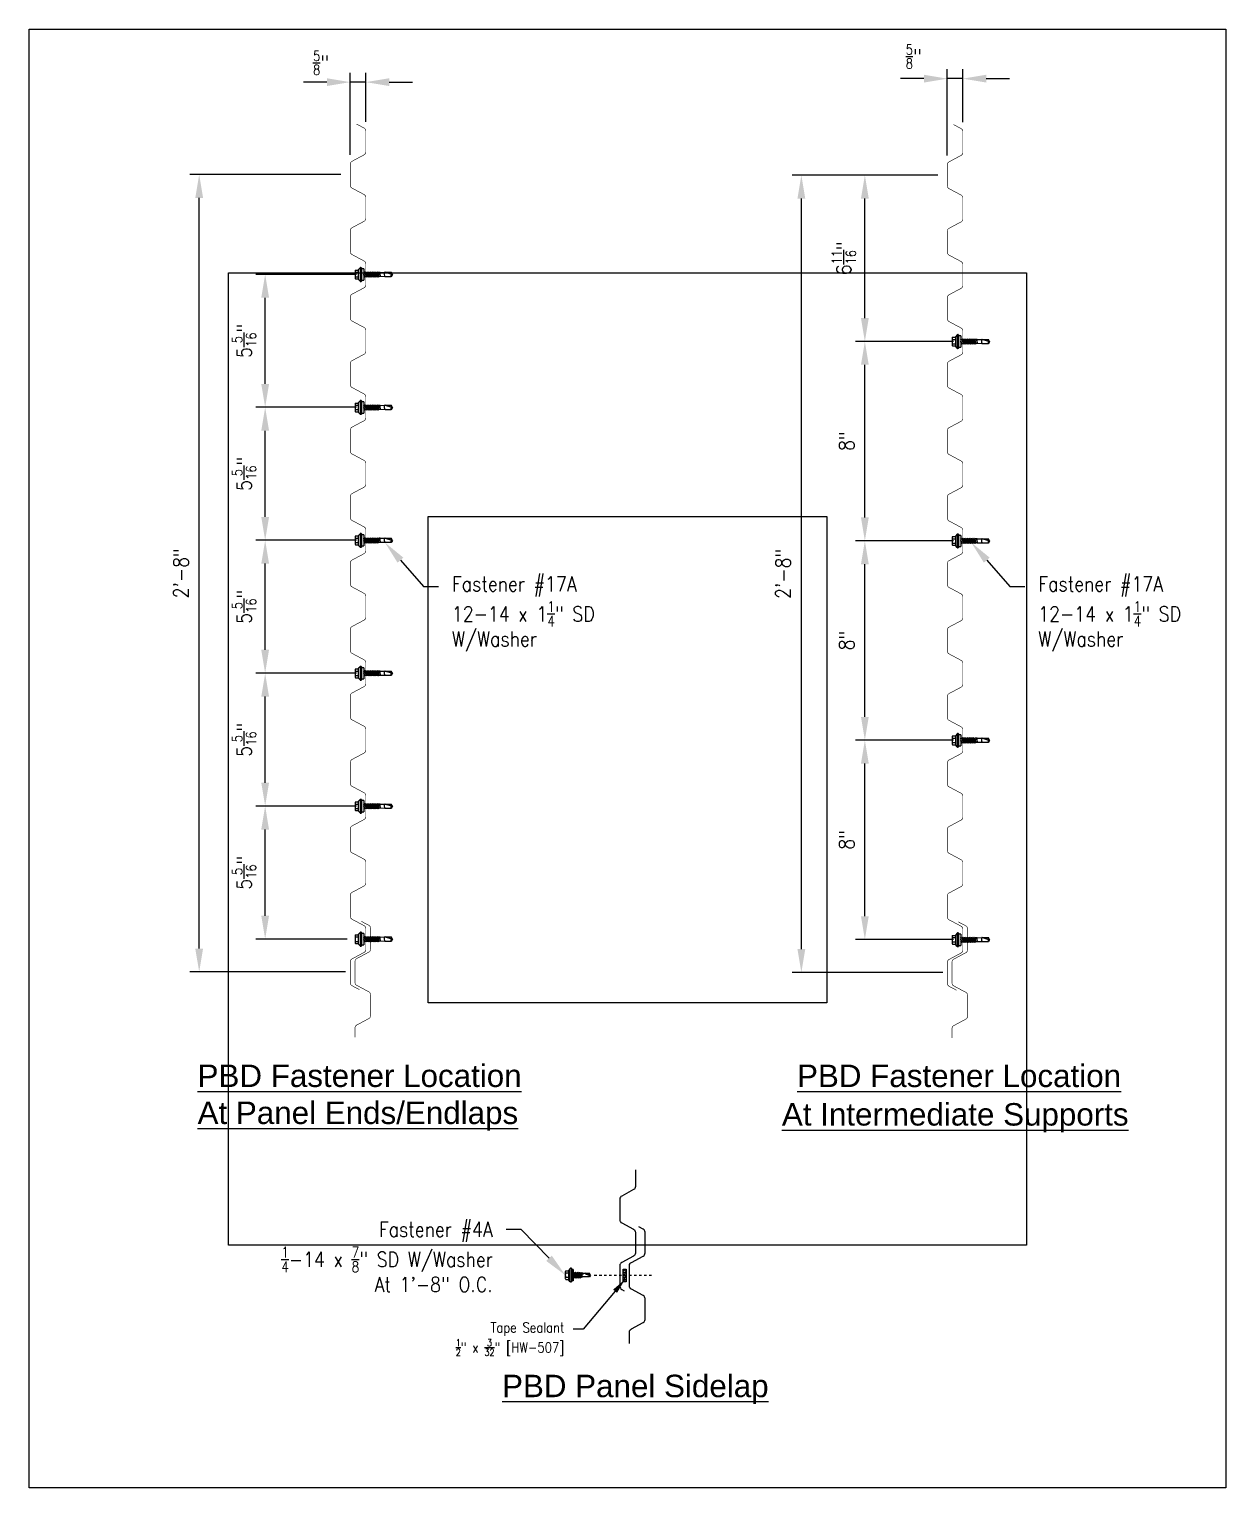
# Model space of a CAD drawing. Header units: inches. Extents: x -24 to 24, y -29.2 to 29.3.
import ezdxf
from ezdxf import colors
from ezdxf.entities.mleader import LeaderData, LeaderLine
from ezdxf.math import Vec2, Vec3

# ---------------------------------------------------------------- set-up
doc = ezdxf.new("R2010")
doc.units = ezdxf.units.IN
doc.header["$MEASUREMENT"] = 0
doc.linetypes.add('NCI_Dot', pattern=[0.25, 0, -0.25])
doc.layers.get('DEFPOINTS').update_dxf_attribs({"linetype": 'CONTINUOUS'})
for name, color, linetype in [('NCI_Dimensions', 3, 'CONTINUOUS'), ('NCI_Fasteners', 40, 'CONTINUOUS'), ('NCI_Hardware', 11, 'CONTINUOUS'), ('NCI_Panels', 152, 'CONTINUOUS'), ('NCI_Text', 3, 'CONTINUOUS')]:
    doc.layers.add(name, color=color, linetype=linetype)
for name, color, linetype, plot in [('NCI_Internal_Info', 7, 'CONTINUOUS', False), ('NCI_Internal_Info @ 2', 7, 'CONTINUOUS', False), ('NCI_Internal_Info @ 4', 7, 'CONTINUOUS', False), ('NCI_Internal_Info @ 6', 7, 'CONTINUOUS', False)]:
    doc.layers.add(name, color=color, linetype=linetype, plot=plot)
doc.styles.add('NCI_Bold', font='arial.ttf')
doc.styles.add('NCI_Detail', font='simplex.shx', dxfattribs={"width": 0.85, "height": 0.1})
doc.styles.add('NCI_DetailNA', font='simplex.shx', dxfattribs={"width": 0.85})
doc.dimstyles.new('NCI_Detail', dxfattribs={"dimtxt": 0.1, "dimasz": 0.15625, "dimexe": 0.0625, "dimexo": 0.0625, "dimgap": 0.0625, "dimtad": 1, "dimdec": 4, "dimzin": 3, "dimdsep": 46, "dimlunit": 4, "dimtxsty": 'NCI_DetailNA', "dimcen": 0.125, "dimclrd": 9, "dimclre": 9, "dimadec": 3, "dimazin": 2, "dimtfac": 0.66667, "dimtdec": 4, "dimtix": 1, "dimtmove": 1, "dimatfit": 3, "dimfxl": 0.18, "dimtolj": 1, "dimtzin": 0, "dimlwd": 25, "dimlwe": 25, "dimarcsym": 0})

# ---------------------------------------------------------------- blocks, each defined once
blk = doc.blocks.new('DetailOutline8511-2')
at = {"layer": 'NCI_Internal_Info'}
blk.add_lwpolyline([(-4, 4.8866), (4, 4.8866), (4, -4.8646), (-4, -4.8646)], close=True, dxfattribs=at)
blk = doc.blocks.new('*U59')
at = {"layer": 'NCI_Internal_Info @ 2', "xscale": 2, "yscale": 2, "zscale": 2}
blk.add_blockref('DetailOutline8511-2', (0, 0), dxfattribs=at)
at = {"layer": 'NCI_Internal_Info @ 4', "xscale": 4, "yscale": 4, "zscale": 4}
blk.add_blockref('DetailOutline8511-2', (0, 0), dxfattribs=at)
at = {"layer": 'NCI_Internal_Info @ 6', "xscale": 6, "yscale": 6, "zscale": 6}
blk.add_blockref('DetailOutline8511-2', (0, 0), dxfattribs=at)
blk = doc.blocks.new('HW507')
at = {"layer": 'NCI_Hardware'}
h = blk.add_hatch(dxfattribs=at)
h.set_pattern_fill('HEX', color=6, scale=0.01, style=0)
h.set_pattern_definition([(0, (-4.94835, -5.44326), (0, 0.0549926), [0.03175, -0.0635]), (120, (-4.94835, -5.44326), (-0.047625, -0.0274963), [0.03175, -0.0635]), (60, (-4.9166, -5.44326), (-0.047625, 0.0274963), [0.03175, -0.0635])])
h.paths.add_polyline_path([(0.256, 0), (-0.256, 0), (-0.256, -0.125), (0.256, -0.125)])
blk.add_lwpolyline([(0.256, -0.125), (-0.256, -0.125), (-0.256, 0), (0.256, 0)], close=True, dxfattribs=at)
at = {"layer": 'DEFPOINTS', "style": 'NCI_Detail', "width": 0.85, "flags": 1}
for tag, p in [('SPACING', (0.416, 0.034)), ('BDESC', (0.416, 0.291)), ('PARTID', (0.416, 0.205)), ('PARTNO', (0.416, 0.119)), ('GAGE', (0.416, -0.223)), ('LINFT', (0.416, -0.052)), ('FINISH', (0.416, -0.138))]:
    blk.add_attdef(tag, p, '', height=0.05, dxfattribs=at)
blk = doc.blocks.new('*D43')
at = {"layer": 'DEFPOINTS', "color": 0, "transparency": 16777216}
for p in [(-17.18, 23.486), (-11.121, 23.486), (-10.931, -8.496)]:
    blk.add_point(p, dxfattribs=at)
at = {"layer": 'NCI_Dimensions', "color": 9, "lineweight": 25, "transparency": 16777216}
for p, q in [((-11.496, 23.486), (-17.555, 23.486)), ((-17.18, -7.558), (-17.18, 22.549)), ((-11.306, -8.496), (-17.555, -8.496))]:
    blk.add_line(p, q, dxfattribs=at)
at = {"layer": 'NCI_Dimensions', "color": 9, "transparency": 16777216}
for points in [[(-17.337, 22.549), (-17.024, 22.549), (-17.18, 23.486)], [(-17.337, -7.558), (-17.024, -7.558), (-17.18, -8.496)]]:
    blk.add_solid(points, dxfattribs=at)
at = {"layer": 'NCI_Dimensions', "color": 0, "transparency": 16777216, "insert": (-17.913, 7.495), "char_height": 0.6, "attachment_point": 5, "rotation": 90, "style": 'NCI_DetailNA'}
blk.add_mtext('\\A1;2\'-8"', dxfattribs=at)
blk = doc.blocks.new('*D44')
at = {"layer": 'DEFPOINTS', "color": 0, "transparency": 16777216}
for p in [(-14.534, -1.844), (-10.496, -1.844), (-10.871, -7.176)]:
    blk.add_point(p, dxfattribs=at)
at = {"layer": 'NCI_Dimensions', "color": 9, "lineweight": 25, "transparency": 16777216}
for p, q in [((-10.871, -1.844), (-14.909, -1.844)), ((-14.534, -6.239), (-14.534, -2.782)), ((-11.246, -7.176), (-14.909, -7.176))]:
    blk.add_line(p, q, dxfattribs=at)
at = {"layer": 'NCI_Dimensions', "color": 9, "transparency": 16777216}
for points in [[(-14.69, -2.782), (-14.378, -2.782), (-14.534, -1.844)], [(-14.69, -6.239), (-14.378, -6.239), (-14.534, -7.176)]]:
    blk.add_solid(points, dxfattribs=at)
at = {"layer": 'NCI_Dimensions', "color": 0, "transparency": 16777216, "insert": (-15.376, -4.51), "char_height": 0.6, "attachment_point": 5, "rotation": 90, "style": 'NCI_DetailNA'}
blk.add_mtext('\\A1;5{\\H0.666670x;\\S5/16;}"', dxfattribs=at)
blk = doc.blocks.new('*D45')
at = {"layer": 'DEFPOINTS', "color": 0, "transparency": 16777216}
for p in [(-14.534, 3.488), (-10.496, 3.488), (-10.871, -1.844)]:
    blk.add_point(p, dxfattribs=at)
at = {"layer": 'NCI_Dimensions', "color": 9, "lineweight": 25, "transparency": 16777216}
for p, q in [((-10.871, 3.488), (-14.909, 3.488)), ((-14.534, -0.907), (-14.534, 2.55)), ((-11.246, -1.844), (-14.909, -1.844))]:
    blk.add_line(p, q, dxfattribs=at)
at = {"layer": 'NCI_Dimensions', "color": 9, "transparency": 16777216}
for points in [[(-14.69, 2.55), (-14.378, 2.55), (-14.534, 3.488)], [(-14.69, -0.907), (-14.378, -0.907), (-14.534, -1.844)]]:
    blk.add_solid(points, dxfattribs=at)
at = {"layer": 'NCI_Dimensions', "color": 0, "transparency": 16777216, "insert": (-15.376, 0.822), "char_height": 0.6, "attachment_point": 5, "rotation": 90, "style": 'NCI_DetailNA'}
blk.add_mtext('\\A1;5{\\H0.666670x;\\S5/16;}"', dxfattribs=at)
blk = doc.blocks.new('*D46')
at = {"layer": 'DEFPOINTS', "color": 0, "transparency": 16777216}
for p in [(-14.534, 8.82), (-10.496, 8.82), (-10.871, 3.488)]:
    blk.add_point(p, dxfattribs=at)
at = {"layer": 'NCI_Dimensions', "color": 9, "lineweight": 25, "transparency": 16777216}
for p, q in [((-10.871, 8.82), (-14.909, 8.82)), ((-14.534, 4.425), (-14.534, 7.882)), ((-11.246, 3.488), (-14.909, 3.488))]:
    blk.add_line(p, q, dxfattribs=at)
at = {"layer": 'NCI_Dimensions', "color": 9, "transparency": 16777216}
for points in [[(-14.69, 7.882), (-14.378, 7.882), (-14.534, 8.82)], [(-14.69, 4.425), (-14.378, 4.425), (-14.534, 3.488)]]:
    blk.add_solid(points, dxfattribs=at)
at = {"layer": 'NCI_Dimensions', "color": 0, "transparency": 16777216, "insert": (-15.376, 6.154), "char_height": 0.6, "attachment_point": 5, "rotation": 90, "style": 'NCI_DetailNA'}
blk.add_mtext('\\A1;5{\\H0.666670x;\\S5/16;}"', dxfattribs=at)
blk = doc.blocks.new('*D47')
at = {"layer": 'DEFPOINTS', "color": 0, "transparency": 16777216}
for p in [(-14.534, 14.152), (-10.496, 14.152), (-10.871, 8.82)]:
    blk.add_point(p, dxfattribs=at)
at = {"layer": 'NCI_Dimensions', "color": 9, "lineweight": 25, "transparency": 16777216}
for p, q in [((-10.871, 14.152), (-14.909, 14.152)), ((-14.534, 9.757), (-14.534, 13.214)), ((-11.246, 8.82), (-14.909, 8.82))]:
    blk.add_line(p, q, dxfattribs=at)
at = {"layer": 'NCI_Dimensions', "color": 9, "transparency": 16777216}
for points in [[(-14.69, 13.214), (-14.378, 13.214), (-14.534, 14.152)], [(-14.69, 9.757), (-14.378, 9.757), (-14.534, 8.82)]]:
    blk.add_solid(points, dxfattribs=at)
at = {"layer": 'NCI_Dimensions', "color": 0, "transparency": 16777216, "insert": (-15.376, 11.486), "char_height": 0.6, "attachment_point": 5, "rotation": 90, "style": 'NCI_DetailNA'}
blk.add_mtext('\\A1;5{\\H0.666670x;\\S5/16;}"', dxfattribs=at)
blk = doc.blocks.new('*D48')
at = {"layer": 'DEFPOINTS', "color": 0, "transparency": 16777216}
for p in [(-14.534, 19.484), (-10.496, 19.484), (-10.871, 14.152)]:
    blk.add_point(p, dxfattribs=at)
at = {"layer": 'NCI_Dimensions', "color": 9, "lineweight": 25, "transparency": 16777216}
for p, q in [((-10.871, 19.484), (-14.909, 19.484)), ((-14.534, 15.089), (-14.534, 18.546)), ((-11.246, 14.152), (-14.909, 14.152))]:
    blk.add_line(p, q, dxfattribs=at)
at = {"layer": 'NCI_Dimensions', "color": 9, "transparency": 16777216}
for points in [[(-14.69, 18.546), (-14.378, 18.546), (-14.534, 19.484)], [(-14.69, 15.089), (-14.378, 15.089), (-14.534, 14.152)]]:
    blk.add_solid(points, dxfattribs=at)
at = {"layer": 'NCI_Dimensions', "color": 0, "transparency": 16777216, "insert": (-15.376, 16.818), "char_height": 0.6, "attachment_point": 5, "rotation": 90, "style": 'NCI_DetailNA'}
blk.add_mtext('\\A1;5{\\H0.666670x;\\S5/16;}"', dxfattribs=at)
blk = doc.blocks.new('*D49')
at = {"layer": 'DEFPOINTS', "color": 0, "transparency": 16777216}
for p in [(6.974, 23.464), (12.827, 23.464), (13.017, -8.518)]:
    blk.add_point(p, dxfattribs=at)
at = {"layer": 'NCI_Dimensions', "color": 9, "lineweight": 25, "transparency": 16777216}
for p, q in [((12.452, 23.464), (6.599, 23.464)), ((6.974, -7.581), (6.974, 22.527)), ((12.642, -8.518), (6.599, -8.518))]:
    blk.add_line(p, q, dxfattribs=at)
at = {"layer": 'NCI_Dimensions', "color": 9, "transparency": 16777216}
for points in [[(6.817, 22.527), (7.13, 22.527), (6.974, 23.464)], [(6.817, -7.581), (7.13, -7.581), (6.974, -8.518)]]:
    blk.add_solid(points, dxfattribs=at)
at = {"layer": 'NCI_Dimensions', "color": 0, "transparency": 16777216, "insert": (6.242, 7.473), "char_height": 0.6, "attachment_point": 5, "rotation": 90, "style": 'NCI_DetailNA'}
blk.add_mtext('\\A1;2\'-8"', dxfattribs=at)
blk = doc.blocks.new('*D50')
at = {"layer": 'DEFPOINTS', "color": 0, "transparency": 16777216}
for p in [(9.521, 0.8), (13.452, 0.8), (13.452, -7.198)]:
    blk.add_point(p, dxfattribs=at)
at = {"layer": 'NCI_Dimensions', "color": 9, "lineweight": 25, "transparency": 16777216}
for p, q in [((13.077, 0.8), (9.146, 0.8)), ((9.521, -6.261), (9.521, -0.138)), ((13.077, -7.198), (9.146, -7.198))]:
    blk.add_line(p, q, dxfattribs=at)
at = {"layer": 'NCI_Dimensions', "color": 9, "transparency": 16777216}
for points in [[(9.365, -0.138), (9.677, -0.138), (9.521, 0.8)], [(9.365, -6.261), (9.677, -6.261), (9.521, -7.198)]]:
    blk.add_solid(points, dxfattribs=at)
at = {"layer": 'NCI_Dimensions', "color": 0, "transparency": 16777216, "insert": (8.789, -3.199), "char_height": 0.6, "attachment_point": 5, "rotation": 90, "style": 'NCI_DetailNA'}
blk.add_mtext('\\A1;8"', dxfattribs=at)
blk = doc.blocks.new('*D51')
at = {"layer": 'DEFPOINTS', "color": 0, "transparency": 16777216}
for p in [(9.521, 8.798), (13.452, 8.798), (13.452, 0.8)]:
    blk.add_point(p, dxfattribs=at)
at = {"layer": 'NCI_Dimensions', "color": 9, "lineweight": 25, "transparency": 16777216}
for p, q in [((13.077, 8.798), (9.146, 8.798)), ((9.521, 1.737), (9.521, 7.86)), ((13.077, 0.8), (9.146, 0.8))]:
    blk.add_line(p, q, dxfattribs=at)
at = {"layer": 'NCI_Dimensions', "color": 9, "transparency": 16777216}
for points in [[(9.365, 7.86), (9.677, 7.86), (9.521, 8.798)], [(9.365, 1.737), (9.677, 1.737), (9.521, 0.8)]]:
    blk.add_solid(points, dxfattribs=at)
at = {"layer": 'NCI_Dimensions', "color": 0, "transparency": 16777216, "insert": (8.789, 4.799), "char_height": 0.6, "attachment_point": 5, "rotation": 90, "style": 'NCI_DetailNA'}
blk.add_mtext('\\A1;8"', dxfattribs=at)
blk = doc.blocks.new('*D52')
at = {"layer": 'DEFPOINTS', "color": 0, "transparency": 16777216}
for p in [(9.521, 16.796), (13.452, 16.796), (13.452, 8.798)]:
    blk.add_point(p, dxfattribs=at)
at = {"layer": 'NCI_Dimensions', "color": 9, "lineweight": 25, "transparency": 16777216}
for p, q in [((13.077, 16.796), (9.146, 16.796)), ((9.521, 9.735), (9.521, 15.858)), ((13.077, 8.798), (9.146, 8.798))]:
    blk.add_line(p, q, dxfattribs=at)
at = {"layer": 'NCI_Dimensions', "color": 9, "transparency": 16777216}
for points in [[(9.365, 15.858), (9.677, 15.858), (9.521, 16.796)], [(9.365, 9.735), (9.677, 9.735), (9.521, 8.798)]]:
    blk.add_solid(points, dxfattribs=at)
at = {"layer": 'NCI_Dimensions', "color": 0, "transparency": 16777216, "insert": (8.789, 12.797), "char_height": 0.6, "attachment_point": 5, "rotation": 90, "style": 'NCI_DetailNA'}
blk.add_mtext('\\A1;8"', dxfattribs=at)
blk = doc.blocks.new('*D53')
at = {"layer": 'DEFPOINTS', "color": 0, "transparency": 16777216}
for p in [(9.521, 23.464), (12.452, 23.464), (13.077, 16.796)]:
    blk.add_point(p, dxfattribs=at)
at = {"layer": 'NCI_Dimensions', "color": 9, "lineweight": 25, "transparency": 16777216}
for p, q in [((12.077, 23.464), (9.146, 23.464)), ((9.521, 17.733), (9.521, 22.527)), ((12.702, 16.796), (9.146, 16.796))]:
    blk.add_line(p, q, dxfattribs=at)
at = {"layer": 'NCI_Dimensions', "color": 9, "transparency": 16777216}
for points in [[(9.365, 22.527), (9.677, 22.527), (9.521, 23.464)], [(9.365, 17.733), (9.677, 17.733), (9.521, 16.796)]]:
    blk.add_solid(points, dxfattribs=at)
at = {"layer": 'NCI_Dimensions', "color": 0, "transparency": 16777216, "insert": (8.679, 20.13), "char_height": 0.6, "attachment_point": 5, "rotation": 90, "style": 'NCI_DetailNA'}
blk.add_mtext('\\A1;6{\\H0.666670x;\\S11/16;}"', dxfattribs=at)
blk = doc.blocks.new('#17A')
at = {"layer": 'NCI_Fasteners', "linetype": 'Continuous', "ltscale": 2}
for p, q in [((-0.277, 0.116), (-0.277, 0.131)), ((-0.266, 0.154), (-0.2, 0.21)), ((0.266, 0.154), (-0.266, 0.154)), ((0.266, 0.1), (-0.266, 0.1)), ((-0.225, 0.1), (-0.225, 0)), ((0.225, 0), (-0.225, 0)), ((-0.2, 0.21), (0.2, 0.21)), ((-0.176, 0.336), (-0.176, 0.21)), ((0.132, 0.355), (-0.132, 0.355)), ((-0.107, -0.021), (0.019, 0)), ((-0.088, 0.336), (-0.088, 0.21)), ((-0.08, -0.005), (-0.08, 0)), ((-0.08, -0.005), (-0.057, 0)), ((-0.08, -0.037), (0.085, 0)), ((0.088, 0.336), (0.088, 0.21)), ((0.176, 0.336), (0.176, 0.21)), ((0.266, 0.154), (0.2, 0.21)), ((0.225, 0), (0.225, 0.1)), ((0.277, 0.116), (0.277, 0.131)), ((-0.107, -0.021), (-0.08, -0.005)), ((-0.107, -0.021), (-0.08, -0.037)), ((0.108, -0.056), (-0.107, -0.092)), ((-0.107, -0.092), (-0.08, -0.076)), ((-0.107, -0.092), (-0.08, -0.108)), ((0.108, -0.127), (-0.107, -0.163)), ((-0.107, -0.163), (-0.08, -0.147)), ((-0.107, -0.163), (-0.08, -0.179)), ((0.108, -0.198), (-0.107, -0.234)), ((-0.107, -0.234), (-0.08, -0.218)), ((-0.107, -0.234), (-0.08, -0.25)), ((0.108, -0.269), (-0.107, -0.305)), ((-0.107, -0.305), (-0.08, -0.289)), ((-0.107, -0.305), (-0.08, -0.321)), ((0.108, -0.34), (-0.107, -0.376)), ((-0.107, -0.376), (-0.08, -0.36)), ((-0.107, -0.376), (-0.08, -0.392)), ((0.108, -0.411), (-0.107, -0.447)), ((-0.107, -0.447), (-0.08, -0.431)), ((-0.107, -0.447), (-0.08, -0.463)), ((0.108, -0.482), (-0.107, -0.518)), ((-0.107, -0.518), (-0.08, -0.502)), ((-0.107, -0.518), (-0.08, -0.534)), ((-0.103, -0.588), (-0.081, -0.576)), ((0.107, -0.553), (-0.101, -0.588)), ((-0.082, -0.601), (0.081, -0.568)), ((-0.08, -0.534), (-0.081, -0.576)), ((0.08, -0.538), (-0.081, -0.576)), ((-0.08, -0.037), (-0.08, -0.076)), ((0.08, -0.041), (-0.08, -0.076)), ((0.08, -0.072), (-0.08, -0.108)), ((-0.08, -0.108), (-0.08, -0.147)), ((0.08, -0.112), (-0.08, -0.147)), ((0.08, -0.143), (-0.08, -0.179)), ((-0.08, -0.179), (-0.08, -0.218)), ((0.08, -0.183), (-0.08, -0.218)), ((0.08, -0.214), (-0.08, -0.25)), ((-0.08, -0.25), (-0.08, -0.289)), ((0.08, -0.254), (-0.08, -0.289)), ((0.08, -0.285), (-0.08, -0.321)), ((-0.08, -0.321), (-0.08, -0.36)), ((0.08, -0.325), (-0.08, -0.36)), ((0.08, -0.356), (-0.08, -0.392)), ((-0.08, -0.392), (-0.08, -0.431)), ((0.08, -0.396), (-0.08, -0.431)), ((0.08, -0.427), (-0.08, -0.463)), ((-0.08, -0.463), (-0.08, -0.502)), ((0.08, -0.467), (-0.08, -0.502)), ((0.08, -0.498), (-0.08, -0.534)), ((0.08, -0.001), (0.08, -0.041)), ((0.108, -0.056), (0.08, -0.041)), ((0.108, -0.056), (0.08, -0.072)), ((0.08, -0.072), (0.08, -0.112)), ((0.108, -0.127), (0.08, -0.112)), ((0.108, -0.127), (0.08, -0.143)), ((0.08, -0.143), (0.08, -0.183)), ((0.108, -0.198), (0.08, -0.183)), ((0.108, -0.198), (0.08, -0.214)), ((0.08, -0.214), (0.08, -0.254)), ((0.108, -0.269), (0.08, -0.254)), ((0.108, -0.269), (0.08, -0.285)), ((0.08, -0.285), (0.08, -0.325)), ((0.108, -0.34), (0.08, -0.325)), ((0.108, -0.34), (0.08, -0.356)), ((0.08, -0.356), (0.08, -0.396)), ((0.108, -0.411), (0.08, -0.396)), ((0.108, -0.411), (0.08, -0.427)), ((0.08, -0.427), (0.08, -0.467)), ((0.108, -0.482), (0.08, -0.467)), ((0.108, -0.482), (0.08, -0.498)), ((0.08, -0.498), (0.08, -0.538)), ((0.107, -0.553), (0.08, -0.538)), ((0.107, -0.553), (0.081, -0.568)), ((0.082, -0.617), (0.081, -0.568)), ((-0.103, -0.588), (-0.082, -0.601)), ((-0.089, -0.847), (-0.083, -0.65)), ((-0.089, -1.099), (-0.089, -0.847)), ((0, -1.15), (-0.089, -1.099)), ((-0.083, -0.65), (-0.082, -0.601)), ((0.082, -0.617), (-0.054, -0.65)), ((0.096, -0.624), (-0.054, -0.65)), ((-0.054, -0.65), (0.083, -0.632)), ((0, -1.12), (0.088, -0.831)), ((0, -1.15), (0.088, -0.859)), ((0, -1.15), (0.088, -1.099)), ((0, -1.15), (0, -1.12)), ((0.096, -0.624), (0.082, -0.617)), ((0.096, -0.624), (0.083, -0.632)), ((0.083, -0.65), (0.083, -0.632)), ((0.083, -0.65), (0.088, -0.859)), ((0.088, -0.859), (0.088, -1.099))]:
    blk.add_line(p, q, dxfattribs=at)
for centre, radius, start, end in [((-0.251, 0.132), 0.0263, 123.12507, 181.7405), ((-0.262, 0.116), 0.016, 178.35635, 255.19977), ((-0.132, 0.296), 0.0592, 41.97532, 138.02468), ((0, 0.148), 0.207, 64.88548, 115.11452), ((0.132, 0.296), 0.0592, 41.97532, 138.02468), ((0.251, 0.132), 0.0263, 358.2595, 56.87493), ((0.262, 0.116), 0.016, 284.80023, 1.64365), ((0.016, -1.019), 0.202, 69.20103, 121.24174), ((-0.051, -1.136), 0.0532, 18.1645, 135.40569)]:
    blk.add_arc(centre, radius, start, end, dxfattribs=at)
at = {"layer": 'DEFPOINTS', "style": 'NCI_Detail', "width": 0.85, "flags": 1}
for tag, p in [('SPACING', (0.411, 0.052)), ('BDESC', (0.411, 0.155)), ('PARTID', (0.411, 0.121)), ('PARTNO', (0.411, 0.087)), ('LINFT', (0.411, 0.018)), ('FINISH', (0.411, -0.016)), ('GAGE', (0.411, -0.05))]:
    blk.add_attdef(tag, p, '', height=0.02, dxfattribs=at)
blk = doc.blocks.new('#4A')
at = {"layer": 'NCI_Fasteners'}
h = blk.add_hatch(color=256, dxfattribs=at)
h.dxf.hatch_style = 1
h.paths.add_polyline_path([(-0.225, 0.06), (-0.225, 0), (0.225, 0), (0.225, 0.06)])
at = {"layer": 'NCI_Fasteners', "linetype": 'Continuous', "ltscale": 2}
for p, q in [((-0.277, 0.076), (-0.277, 0.091)), ((-0.277, 0.076), (-0.277, 0.091)), ((-0.266, 0.114), (-0.2, 0.17)), ((-0.266, 0.114), (-0.2, 0.17)), ((-0.266, 0.114), (0.266, 0.114)), ((0.266, 0.06), (-0.266, 0.06)), ((-0.225, 0), (-0.225, 0.06)), ((-0.225, 0), (-0.225, 0.06)), ((0.225, 0), (-0.225, 0)), ((-0.2, 0.17), (0.2, 0.17)), ((-0.176, 0.295), (-0.176, 0.17)), ((-0.176, 0.295), (-0.176, 0.17)), ((0.132, 0.315), (-0.132, 0.315)), ((-0.116, 0), (-0.094, -0.013)), ((-0.116, 0), (-0.094, -0.013)), ((-0.028, 0), (-0.094, -0.013)), ((-0.028, 0), (-0.094, -0.013)), ((-0.088, 0.295), (-0.088, 0.17)), ((-0.088, 0.295), (-0.088, 0.17)), ((0.088, 0.295), (0.088, 0.17)), ((0.088, 0.295), (0.088, 0.17)), ((0.176, 0.295), (0.176, 0.17)), ((0.176, 0.295), (0.176, 0.17)), ((0.266, 0.114), (0.2, 0.17)), ((0.266, 0.114), (0.2, 0.17)), ((0.225, 0), (0.225, 0.06)), ((0.225, 0), (0.225, 0.06)), ((0.278, 0.076), (0.278, 0.091)), ((0.278, 0.076), (0.278, 0.091)), ((0.121, -0.032), (-0.122, -0.068)), ((0.121, -0.032), (-0.122, -0.068)), ((-0.122, -0.068), (-0.094, -0.052)), ((-0.122, -0.068), (-0.094, -0.052)), ((-0.122, -0.068), (-0.094, -0.084)), ((-0.122, -0.068), (-0.094, -0.084)), ((0.121, -0.103), (-0.122, -0.139)), ((0.121, -0.103), (-0.122, -0.139)), ((-0.122, -0.139), (-0.094, -0.123)), ((-0.122, -0.139), (-0.094, -0.123)), ((-0.122, -0.139), (-0.094, -0.155)), ((-0.122, -0.139), (-0.094, -0.155)), ((0.121, -0.174), (-0.122, -0.21)), ((0.121, -0.174), (-0.122, -0.21)), ((-0.122, -0.21), (-0.094, -0.194)), ((-0.122, -0.21), (-0.094, -0.194)), ((-0.122, -0.21), (-0.094, -0.226)), ((-0.122, -0.21), (-0.094, -0.226)), ((0.121, -0.245), (-0.122, -0.281)), ((0.121, -0.245), (-0.122, -0.281)), ((-0.122, -0.281), (-0.094, -0.265)), ((-0.122, -0.281), (-0.094, -0.265)), ((-0.122, -0.281), (-0.094, -0.297)), ((-0.122, -0.281), (-0.094, -0.297)), ((0.11, -0.317), (-0.103, -0.346)), ((0.11, -0.317), (-0.103, -0.346)), ((-0.081, -0.334), (-0.103, -0.346)), ((-0.081, -0.334), (-0.103, -0.346)), ((-0.074, -0.364), (-0.103, -0.346)), ((-0.074, -0.364), (-0.103, -0.346)), ((-0.094, -0.013), (-0.094, -0.052)), ((-0.094, -0.013), (-0.094, -0.052)), ((0.094, -0.017), (-0.094, -0.052)), ((0.094, -0.017), (-0.094, -0.052)), ((0.094, -0.048), (-0.094, -0.084)), ((0.094, -0.048), (-0.094, -0.084)), ((-0.094, -0.084), (-0.094, -0.123)), ((-0.094, -0.084), (-0.094, -0.123)), ((0.094, -0.088), (-0.094, -0.123)), ((0.094, -0.088), (-0.094, -0.123)), ((0.094, -0.119), (-0.094, -0.155)), ((0.094, -0.119), (-0.094, -0.155)), ((-0.094, -0.155), (-0.094, -0.194)), ((-0.094, -0.155), (-0.094, -0.194)), ((0.094, -0.159), (-0.094, -0.194)), ((0.094, -0.159), (-0.094, -0.194)), ((0.094, -0.19), (-0.094, -0.226)), ((0.094, -0.19), (-0.094, -0.226)), ((-0.094, -0.226), (-0.094, -0.265)), ((-0.094, -0.226), (-0.094, -0.265)), ((0.094, -0.23), (-0.094, -0.265)), ((0.094, -0.23), (-0.094, -0.265)), ((0.094, -0.261), (-0.094, -0.297)), ((0.094, -0.261), (-0.094, -0.297)), ((-0.094, -0.297), (-0.081, -0.334)), ((-0.094, -0.297), (-0.081, -0.334)), ((0.085, -0.302), (-0.081, -0.334)), ((0.085, -0.302), (-0.081, -0.334)), ((0.078, -0.335), (-0.074, -0.364)), ((0.078, -0.335), (-0.074, -0.364)), ((-0.074, -0.662), (-0.074, -0.364)), ((-0.074, -0.662), (-0.074, -0.364)), ((0.074, -0.354), (-0.022, -0.354)), ((0.074, -0.354), (-0.022, -0.354)), ((-0.012, -0.678), (0.047, -0.501)), ((-0.012, -0.678), (0.047, -0.501)), ((0, -0.704), (0.071, -0.488)), ((0, -0.704), (0.071, -0.488)), ((0.027, -0.384), (0.074, -0.375)), ((0.027, -0.384), (0.074, -0.375)), ((0.081, -0.38), (0.027, -0.384)), ((0.081, -0.38), (0.027, -0.384)), ((0.074, -0.384), (0.027, -0.384)), ((0.074, -0.384), (0.027, -0.384)), ((0.062, -0.656), (0.062, -0.514)), ((0.062, -0.656), (0.062, -0.514)), ((0.072, -0.376), (0.072, -0.354)), ((0.072, -0.384), (0.072, -0.662)), ((0.072, -0.384), (0.072, -0.662)), ((0.074, -0.354), (0.078, -0.335)), ((0.074, -0.354), (0.078, -0.335)), ((0.074, -0.375), (0.081, -0.38)), ((0.074, -0.375), (0.081, -0.38)), ((0.074, -0.384), (0.081, -0.38)), ((0.074, -0.384), (0.081, -0.38)), ((0.078, -0.335), (0.11, -0.317)), ((0.078, -0.335), (0.11, -0.317)), ((0.094, -0.261), (0.085, -0.302)), ((0.094, -0.261), (0.085, -0.302)), ((0.085, -0.302), (0.11, -0.317)), ((0.085, -0.302), (0.11, -0.317)), ((0.094, 0), (0.094, -0.017)), ((0.094, 0), (0.094, -0.017)), ((0.121, -0.032), (0.094, -0.017)), ((0.121, -0.032), (0.094, -0.017)), ((0.121, -0.032), (0.094, -0.048)), ((0.121, -0.032), (0.094, -0.048)), ((0.094, -0.048), (0.094, -0.088)), ((0.094, -0.048), (0.094, -0.088)), ((0.121, -0.103), (0.094, -0.088)), ((0.121, -0.103), (0.094, -0.088)), ((0.121, -0.103), (0.094, -0.119)), ((0.121, -0.103), (0.094, -0.119)), ((0.094, -0.119), (0.094, -0.159)), ((0.094, -0.119), (0.094, -0.159)), ((0.121, -0.174), (0.094, -0.159)), ((0.121, -0.174), (0.094, -0.159)), ((0.121, -0.174), (0.094, -0.19)), ((0.121, -0.174), (0.094, -0.19)), ((0.094, -0.19), (0.094, -0.23)), ((0.094, -0.19), (0.094, -0.23)), ((0.121, -0.245), (0.094, -0.23)), ((0.121, -0.245), (0.094, -0.23)), ((0.121, -0.245), (0.094, -0.261)), ((0.121, -0.245), (0.094, -0.261)), ((0, -0.704), (-0.074, -0.662)), ((0, -0.704), (-0.074, -0.662)), ((0, -0.704), (0.072, -0.662)), ((0, -0.704), (0.072, -0.662)), ((0.062, -0.656), (0.004, -0.69)), ((0.062, -0.656), (0.004, -0.69))]:
    blk.add_line(p, q, dxfattribs=at)
for centre, radius, start, end in [((-0.251, 0.092), 0.0263, 123.12507, 181.7405), ((-0.251, 0.092), 0.0263, 123.12507, 181.7405), ((-0.262, 0.075), 0.016, 178.35635, 255.19977), ((-0.262, 0.075), 0.016, 178.35635, 255.19977), ((-0.132, 0.256), 0.0592, 41.97532, 138.02468), ((-0.132, 0.256), 0.0592, 41.97532, 138.02468), ((0, 0.108), 0.207, 64.88548, 115.11452), ((0, 0.108), 0.207, 64.88548, 115.11452), ((0.132, 0.256), 0.0592, 41.97532, 138.02468), ((0.132, 0.256), 0.0592, 41.97532, 138.02468), ((0.251, 0.092), 0.0263, 358.2595, 56.87493), ((0.251, 0.092), 0.0263, 358.2595, 56.87493), ((0.262, 0.075), 0.016, 284.80023, 1.64365), ((0.262, 0.075), 0.016, 284.80023, 1.64365), ((0.041, -0.585), 0.0212, 161.66082, 244.99627), ((0.041, -0.585), 0.0212, 161.66082, 244.99627), ((0.046, -0.571), 0.0212, 161.66082, 244.99627), ((0.046, -0.571), 0.0212, 161.66082, 244.99627), ((0.051, -0.556), 0.0212, 161.66082, 244.99627), ((0.051, -0.556), 0.0212, 161.66082, 244.99627), ((0.056, -0.542), 0.0212, 161.66082, 244.99627), ((0.056, -0.542), 0.0212, 161.66082, 244.99627), ((0.06, -0.528), 0.0212, 161.66082, 244.99627), ((0.06, -0.528), 0.0212, 161.66082, 244.99627), ((0.065, -0.513), 0.0212, 161.66082, 244.99627), ((0.065, -0.513), 0.0212, 161.66082, 244.99627), ((0.066, -0.507), 0.0199, 70.83804, 161.66081), ((0.066, -0.507), 0.0199, 70.83804, 161.66081), ((0.07, -0.499), 0.0212, 173.95473, 244.99627), ((0.07, -0.499), 0.0212, 173.95473, 244.99627), ((0.074, -0.485), 0.0212, 196.75322, 244.99627), ((0.074, -0.485), 0.0212, 196.75322, 244.99627), ((0.079, -0.471), 0.0212, 232.15035, 244.99627), ((0.079, -0.471), 0.0212, 232.15035, 244.99627), ((-0.026, -0.701), 0.0615, 65.45777, 140.49374), ((-0.026, -0.701), 0.0615, 65.45777, 140.49374), ((0.017, -0.681), 0.0288, 175.14023, 234.2927), ((0.017, -0.681), 0.0288, 175.14023, 234.2927), ((0.013, -0.671), 0.0212, 161.66082, 244.99627), ((0.013, -0.671), 0.0212, 161.66082, 244.99627), ((0.018, -0.656), 0.0212, 161.66082, 244.99627), ((0.018, -0.656), 0.0212, 161.66082, 244.99627), ((0.022, -0.642), 0.0212, 161.66082, 244.99627), ((0.022, -0.642), 0.0212, 161.66082, 244.99627), ((0.027, -0.628), 0.0212, 161.66082, 244.99627), ((0.027, -0.628), 0.0212, 161.66082, 244.99627), ((0.032, -0.613), 0.0212, 161.66082, 244.99627), ((0.032, -0.613), 0.0212, 161.66082, 244.99627), ((0.037, -0.599), 0.0212, 161.66082, 244.99627), ((0.037, -0.599), 0.0212, 161.66082, 244.99627)]:
    blk.add_arc(centre, radius, start, end, dxfattribs=at)
at = {"layer": 'DEFPOINTS', "style": 'NCI_Detail', "width": 0.85, "flags": 1}
for tag, p in [('SPACING', (0.35, 0.128)), ('GAGE', (0.35, 0.025)), ('BDESC', (0.35, 0.231)), ('PARTID', (0.35, 0.197)), ('PARTNO', (0.35, 0.163)), ('LINFT', (0.35, 0.094)), ('FINISH', (0.35, 0.06))]:
    blk.add_attdef(tag, p, '', height=0.02, dxfattribs=at)

msp = doc.modelspace()

# ---------------------------------------------------------------- linework, layer by layer
at = {"layer": 'NCI_Dimensions', "color": 9, "lineweight": 25}
for p, q in [((-11.12122, 24.27573), (-11.12122, 27.5704)), ((-10.49622, 25.60873), (-10.49622, 27.5704)), ((12.82713, 24.25338), (12.82713, 27.71017)), ((13.45213, 25.58638), (13.45213, 27.71017)), ((-12.05872, 27.1954), (-12.99622, 27.1954)), ((-10.49622, 27.1954), (-11.12122, 27.1954)), ((-9.55872, 27.1954), (-8.62122, 27.1954)), ((11.88963, 27.33517), (10.95213, 27.33517)), ((13.45213, 27.33517), (12.82713, 27.33517)), ((14.38963, 27.33517), (15.32713, 27.33517))]:
    msp.add_line(p, q, dxfattribs=at)
at = {"layer": 'NCI_Dimensions', "linetype": 'NCI_Dot', "ltscale": 0.1}
msp.add_line((0.96401, -20.66462), (-1.41675, -20.66462), dxfattribs=at)
at = {"layer": 'NCI_Dimensions', "color": 9}
for points in [[(-12.05872, 27.03915), (-12.05872, 27.35165), (-11.12122, 27.1954)], [(-9.55872, 27.03915), (-9.55872, 27.35165), (-10.49622, 27.1954)], [(11.88963, 27.17892), (11.88963, 27.49142), (12.82713, 27.33517)], [(14.38963, 27.17892), (14.38963, 27.49142), (13.45213, 27.33517)]]:
    msp.add_solid(points, dxfattribs=at)
at = {"layer": 'NCI_Panels', "const_width": 0.0239}
for points in [[(-10.86854, 25.51431), (-10.56877, 25.35459, -0.27709568), (-10.49622, 25.23373), (-10.49622, 24.39814, -0.27709576), (-10.56877, 24.27728), (-11.04867, 24.02159, 0.27709576), (-11.12122, 23.90073), (-11.12122, 23.48645)], [(13.07981, 25.49196), (13.37958, 25.33224, -0.27709568), (13.45213, 25.21138), (13.45213, 24.37579, -0.27709576), (13.37958, 24.25493), (12.89969, 23.99924, 0.27709576), (12.82713, 23.87838), (12.82713, 23.4641)], [(-10.7489, -9.20745), (-11.04867, -9.04773, -0.27709568), (-11.12122, -8.92686), (-11.12122, -8.09128, -0.27709576), (-11.04867, -7.97042), (-10.56877, -7.71473, 0.27709576), (-10.49622, -7.59386), (-10.49622, -6.75828, 0.27709568), (-10.56877, -6.63742), (-11.04867, -6.38173, -0.27709568), (-11.12122, -6.26086), (-11.12122, -5.42528, -0.27709576), (-11.04867, -5.30442), (-10.56877, -5.04873, 0.27709576), (-10.49622, -4.92786), (-10.49622, -4.09228, 0.27709568), (-10.56877, -3.97142), (-11.04867, -3.71573, -0.27709568), (-11.12122, -3.59486), (-11.12122, -2.75928, -0.27709576), (-11.04867, -2.63842), (-10.56877, -2.38273, 0.27709576), (-10.49622, -2.26186), (-10.49622, -1.42628, 0.27709568), (-10.56877, -1.30541), (-11.04867, -1.04973, -0.27709568), (-11.12122, -0.92886), (-11.12122, -0.09328, -0.27709576), (-11.04867, 0.02759), (-10.56877, 0.28327, 0.27709576), (-10.49622, 0.40414), (-10.49622, 1.23972, 0.27709568), (-10.56877, 1.36059), (-11.04867, 1.61627, -0.27709568), (-11.12122, 1.73714), (-11.12122, 2.57272, -0.27709576), (-11.04867, 2.69359), (-10.56877, 2.94927, 0.27709576), (-10.49622, 3.07014), (-10.49622, 3.90572, 0.27709568), (-10.56877, 4.02659), (-11.04867, 4.28227, -0.27709568), (-11.12122, 4.40314), (-11.12122, 5.23872, -0.27709576), (-11.04867, 5.35959), (-10.56877, 5.61527, 0.27709576), (-10.49622, 5.73614), (-10.49622, 6.57172, 0.27709568), (-10.56877, 6.69259), (-11.04867, 6.94827, -0.27709568), (-11.12122, 7.06914), (-11.12122, 7.90472, -0.27709576), (-11.04867, 8.02559), (-10.56877, 8.28128, 0.27709576), (-10.49622, 8.40214), (-10.49622, 9.23772, 0.27709568), (-10.56877, 9.35859), (-11.04867, 9.61428, -0.27709568), (-11.12122, 9.73514), (-11.12122, 10.57072, -0.27709576), (-11.04867, 10.69159), (-10.56877, 10.94728, 0.27709576), (-10.49622, 11.06814), (-10.49622, 11.90372, 0.27709568), (-10.56877, 12.02459), (-11.04867, 12.28028, -0.27709568), (-11.12122, 12.40114), (-11.12122, 13.23672, -0.27709576), (-11.04867, 13.35759), (-10.56877, 13.61328, 0.27709576), (-10.49622, 13.73414), (-10.49622, 14.56972, 0.27709568), (-10.56877, 14.69059), (-11.04867, 14.94628, -0.27709568), (-11.12122, 15.06714), (-11.12122, 15.90272, -0.27709576), (-11.04867, 16.02359), (-10.56877, 16.27928, 0.27709576), (-10.49622, 16.40014), (-10.49622, 17.23572, 0.27709568), (-10.56877, 17.35659), (-11.04867, 17.61228, -0.27709568), (-11.12122, 17.73314), (-11.12122, 18.56873, -0.27709576), (-11.04867, 18.68959), (-10.56877, 18.94528, 0.27709576), (-10.49622, 19.06614), (-10.49622, 19.90173, 0.27709568), (-10.56877, 20.02259), (-11.04867, 20.27828, -0.27709568), (-11.12122, 20.39914), (-11.12122, 21.23473, -0.27709576), (-11.04867, 21.35559), (-10.56877, 21.61128, 0.27709576), (-10.49622, 21.73214), (-10.49622, 22.56773, 0.27709568), (-10.56877, 22.68859), (-11.04867, 22.94428, -0.27709568), (-11.12122, 23.06514), (-11.12122, 23.90073, -0.27709576), (-11.04867, 24.02159), (-10.94526, 24.07669)], [(13.19946, -9.2298), (12.89969, -9.07008, -0.27709568), (12.82713, -8.94921), (12.82713, -8.11363, -0.27709576), (12.89969, -7.99277), (13.37958, -7.73708, 0.27709576), (13.45213, -7.61621), (13.45213, -6.78063, 0.27709568), (13.37958, -6.65977), (12.89969, -6.40408, -0.27709568), (12.82713, -6.28321), (12.82713, -5.44763, -0.27709576), (12.89969, -5.32676), (13.37958, -5.07108, 0.27709576), (13.45213, -4.95021), (13.45213, -4.11463, 0.27709568), (13.37958, -3.99376), (12.89969, -3.73808, -0.27709568), (12.82713, -3.61721), (12.82713, -2.78163, -0.27709576), (12.89969, -2.66076), (13.37958, -2.40508, 0.27709576), (13.45213, -2.28421), (13.45213, -1.44863, 0.27709568), (13.37958, -1.32776), (12.89969, -1.07208, -0.27709568), (12.82713, -0.95121), (12.82713, -0.11563, -0.27709576), (12.89969, 0.00524), (13.37958, 0.26092, 0.27709576), (13.45213, 0.38179), (13.45213, 1.21737, 0.27709568), (13.37958, 1.33824), (12.89969, 1.59392, -0.27709568), (12.82713, 1.71479), (12.82713, 2.55037, -0.27709576), (12.89969, 2.67124), (13.37958, 2.92692, 0.27709576), (13.45213, 3.04779), (13.45213, 3.88337, 0.27709568), (13.37958, 4.00424), (12.89969, 4.25993, -0.27709568), (12.82713, 4.38079), (12.82713, 5.21637, -0.27709576), (12.89969, 5.33724), (13.37958, 5.59293, 0.27709576), (13.45213, 5.71379), (13.45213, 6.54937, 0.27709568), (13.37958, 6.67024), (12.89969, 6.92593, -0.27709568), (12.82713, 7.04679), (12.82713, 7.88237, -0.27709576), (12.89969, 8.00324), (13.37958, 8.25893, 0.27709576), (13.45213, 8.37979), (13.45213, 9.21537, 0.27709568), (13.37958, 9.33624), (12.89969, 9.59193, -0.27709568), (12.82713, 9.71279), (12.82713, 10.54837, -0.27709576), (12.89969, 10.66924), (13.37958, 10.92493, 0.27709576), (13.45213, 11.04579), (13.45213, 11.88137, 0.27709568), (13.37958, 12.00224), (12.89969, 12.25793, -0.27709568), (12.82713, 12.37879), (12.82713, 13.21437, -0.27709576), (12.89969, 13.33524), (13.37958, 13.59093, 0.27709576), (13.45213, 13.71179), (13.45213, 14.54737, 0.27709568), (13.37958, 14.66824), (12.89969, 14.92393, -0.27709568), (12.82713, 15.04479), (12.82713, 15.88038, -0.27709576), (12.89969, 16.00124), (13.37958, 16.25693, 0.27709576), (13.45213, 16.37779), (13.45213, 17.21338, 0.27709568), (13.37958, 17.33424), (12.89969, 17.58993, -0.27709568), (12.82713, 17.71079), (12.82713, 18.54638, -0.27709576), (12.89969, 18.66724), (13.37958, 18.92293, 0.27709576), (13.45213, 19.04379), (13.45213, 19.87938, 0.27709568), (13.37958, 20.00024), (12.89969, 20.25593, -0.27709568), (12.82713, 20.37679), (12.82713, 21.21238, -0.27709576), (12.89969, 21.33324), (13.37958, 21.58893, 0.27709576), (13.45213, 21.70979), (13.45213, 22.54538, 0.27709568), (13.37958, 22.66624), (12.89969, 22.92193, -0.27709568), (12.82713, 23.04279), (12.82713, 23.87838, -0.27709576), (12.89969, 23.99924), (13.00309, 24.05434)], [(-10.67831, -6.4644), (-10.37854, -6.62412, -0.27709568), (-10.30598, -6.74499), (-10.30598, -7.58057, -0.27709576), (-10.37854, -7.70144), (-10.85843, -7.95712, 0.27709576), (-10.93098, -8.07799), (-10.93098, -8.49226)], [(13.27005, -6.48675), (13.56982, -6.64647, -0.27709568), (13.64237, -6.76734), (13.64237, -7.60292, -0.27709576), (13.56982, -7.72379), (13.08992, -7.97947, 0.27709576), (13.01737, -8.10034), (13.01737, -8.51461)], [(-10.93098, -11.12125), (-10.93098, -10.74399, -0.27709576), (-10.85843, -10.62312), (-10.37854, -10.36744, 0.27709576), (-10.30598, -10.24657), (-10.30598, -9.41099, 0.27709568), (-10.37854, -9.29012), (-10.85843, -9.03444, -0.27709568), (-10.93098, -8.91357), (-10.93098, -8.07799, -0.27709576), (-10.85843, -7.95712), (-10.75503, -7.90203)], [(13.01737, -11.1436), (13.01737, -10.76634, -0.27709576), (13.08992, -10.64547), (13.56982, -10.38979, 0.27709576), (13.64237, -10.26892), (13.64237, -9.43334, 0.27709568), (13.56982, -9.31247), (13.08992, -9.05679, -0.27709568), (13.01737, -8.93592), (13.01737, -8.10034, -0.27709576), (13.08992, -7.97947), (13.19333, -7.92438)]]:
    msp.add_lwpolyline(points, format="xyb", dxfattribs=at)
at = {"layer": 'NCI_Panels'}
for points in [[(0.31906, -16.43406), (0.31906, -17.10664, -0.27709568), (0.24651, -17.22751), (-0.23338, -17.4832, 0.27709568), (-0.30594, -17.60406), (-0.30594, -18.43964, 0.27709576), (-0.23338, -18.56051), (0.24651, -18.8162, -0.27709576), (0.31906, -18.93706), (0.31906, -19.77265, -0.27709568), (0.24651, -19.89351), (-0.23338, -20.1492, 0.27709568), (-0.30594, -20.27006), (-0.30594, -21.10565, 0.27709576), (-0.23338, -21.22651), (-0.12998, -21.2816)], [(0.08183, -23.40145), (0.08183, -22.93148, -0.27709576), (0.15438, -22.81062), (0.63427, -22.55493, 0.27709576), (0.70683, -22.43407), (0.70683, -21.59848, 0.27709568), (0.63427, -21.47762), (0.15438, -21.22193, -0.27709568), (0.08183, -21.10107), (0.08183, -20.26548, -0.27709576), (0.15438, -20.14462), (0.63427, -19.88893, 0.27709576), (0.70683, -19.76807), (0.70683, -18.93248, 0.27709568), (0.63427, -18.81162), (0.4593, -18.71839)]]:
    msp.add_lwpolyline(points, format="xyb", dxfattribs=at)

# ---------------------------------------------------------------- block references
at = {"layer": 'NCI_Fasteners', "rotation": 90}
for name, p in [('#17A', (-10.57386, 19.47881)), ('#17A', (13.37655, 16.79046)), ('#17A', (-10.57386, 14.14681)), ('#17A', (-10.57386, 8.8148)), ('#17A', (13.37655, 8.79245)), ('#17A', (-10.57386, 3.4828)), ('#17A', (13.37655, 0.79445)), ('#17A', (-10.57386, -1.8492)), ('#17A', (-10.57386, -7.1812)), ('#17A', (13.37655, -7.20355)), ('#4A', (-2.18224, -20.65449))]:
    msp.add_blockref(name, p, dxfattribs=at)
at = {"layer": 'NCI_Hardware', "rotation": 90}
msp.add_blockref('HW507', (-0.1785, -20.67465), dxfattribs=at)
at = {"layer": 'NCI_Internal_Info'}
msp.add_blockref('*U59', (0, 0), dxfattribs=at)

# ---------------------------------------------------------------- texts
at = {"layer": 'NCI_Dimensions', "style": 'NCI_Bold'}
for s, p in [('%%UPBD Fastener Location', (-17.24436, -13.1098)), ('%%UPBD Fastener Location', (6.80076, -13.11259)), ('%%UAt Panel Ends/Endlaps', (-17.24436, -14.59519)), ('%%UAt Intermediate Supports', (6.19247, -14.65689)), ('%%UPBD Panel Sidelap', (-5.03243, -25.55152))]:
    msp.add_text(s, height=0.9, dxfattribs=at).set_placement(p)
at = {"layer": 'NCI_Dimensions', "char_height": 0.6, "attachment_point": 5, "style": 'NCI_DetailNA'}
for insert in [(11.47946, 28.22109), (-12.29648, 27.96609)]:
    msp.add_mtext('\\A1;{\\H0.666670x;\\S5/8;}"', dxfattribs=dict(at, insert=insert))

# ---------------------------------------------------------------- dimensions: what is measured, and where the dimension line sits
at = {"layer": 'NCI_Dimensions'}
for base, p1, p2, picture, middle in [((-17.18043, 23.48645), (-10.93098, -8.49578), (-11.12122, 23.48645), '*D43', (-17.91258, 7.49534)), ((6.97368, 23.4641), (13.01737, -8.51813), (12.82713, 23.4641), '*D49', (6.24154, 7.47299)), ((9.52079, 23.4641), (13.07713, 16.79558), (12.45213, 23.4641), '*D53', (8.67913, 20.12984)), ((-14.53394, 19.48393), (-10.87122, 14.15193), (-10.49622, 19.48393), '*D48', (-15.37561, 16.81793)), ((9.52079, 16.79558), (13.45213, 8.79758), (13.45213, 16.79558), '*D52', (8.78865, 12.79658)), ((-14.53394, 14.15193), (-10.87122, 8.81993), (-10.49622, 14.15193), '*D47', (-15.37561, 11.48593)), ((-14.53394, 8.81993), (-10.87122, 3.48793), (-10.49622, 8.81993), '*D46', (-15.37561, 6.15393)), ((9.52079, 8.79758), (13.45213, 0.79958), (13.45213, 8.79758), '*D51', (8.78865, 4.79858)), ((-14.53394, 3.48793), (-10.87122, -1.84407), (-10.49622, 3.48793), '*D45', (-15.37561, 0.82193)), ((9.52079, 0.79958), (13.45213, -7.19842), (13.45213, 0.79958), '*D50', (8.78865, -3.19942)), ((-14.53394, -1.84407), (-10.87122, -7.17607), (-10.49622, -1.84407), '*D44', (-15.37561, -4.51007))]:
    dim = msp.add_linear_dim(base=base, p1=p1, p2=p2, angle=90, dimstyle='NCI_Detail', override={"dimscale": 0, "dimtix": 1, "dimtofl": 1, "dimtmove": 1, "dimatfit": 3}, dxfattribs=at)
    dim.commit()
    dim.dimension.update_dxf_attribs({"geometry": picture, "text_midpoint": middle})

# ---------------------------------------------------------------- leaders
at = {"layer": 'NCI_Text'}
ml = msp.add_multileader_mtext('Standard', dxfattribs=at)
ml.set_content('\\A1;Fastener #17A\\P12-14 x 1{\\H0.7x;\\S1/4;}" SD \\PW/Washer', color=256, style='NCI_Detail')
ml.set_leader_properties(color=9, linetype='ByLayer', lineweight=-1)
ml.build(insert=Vec2(0, 0))
ml.multileader.update_dxf_attribs({"dogleg_length": 0.1, "arrow_head_size": 0.9375, "scale": 6})
ctx = ml.context
ctx.base_point, ctx.scale, ctx.char_height, ctx.arrow_head_size, ctx.landing_gap_size, ctx.plane_origin = Vec3(-7.58425, 6.9703), 6, 0.6, 0.9375, 0.54, Vec3(1.32726, 8.96066)
notes = []
notes.append((ctx, [(1, (1, 1, 0), (-8.18425, 6.9703), (1, 0), 0.6, [(0, [(-9.72702, 8.7263)], 0, [])])]))
ctx.mtext.insert, ctx.mtext.flow_direction = Vec3(-7.04425, 7.3703), 5
ml = msp.add_multileader_mtext('Standard', dxfattribs=at)
ml.set_content('\\A1;Fastener #17A\\P12-14 x 1{\\H0.7x;\\S1/4;}" SD \\PW/Washer', color=256, style='NCI_Detail')
ml.set_leader_properties(color=9, linetype='ByLayer', lineweight=-1)
ml.build(insert=Vec2(0, 0))
ml.multileader.update_dxf_attribs({"dogleg_length": 0.1, "arrow_head_size": 0.9375, "scale": 6})
ctx = ml.context
ctx.base_point, ctx.scale, ctx.char_height, ctx.arrow_head_size, ctx.landing_gap_size, ctx.plane_origin = Vec3(15.93516, 6.9703), 6, 0.6, 0.9375, 0.54, Vec3(24.84668, 8.96066)
notes.append((ctx, [(1, (1, 1, 0), (15.33516, 6.9703), (1, 0), 0.6, [(0, [(13.7924, 8.7263)], 0, [])])]))
ctx.mtext.insert, ctx.mtext.flow_direction = Vec3(16.47516, 7.3703), 5
ml = msp.add_multileader_mtext('Standard', dxfattribs=at)
ml.set_content('\\A1;Fastener #4A\\P{\\H0.7x;\\S1/4;}-14 x {\\H0.7x;\\S7/8;}" SD W/Washer\\PAt 1\'-8" O.C.', color=256, style='NCI_Detail')
ml.set_leader_properties(color=9, linetype='ByLayer', lineweight=-1)
ml.build(insert=Vec2(0, 0))
ml.multileader.update_dxf_attribs({"dogleg_length": 0.1, "arrow_head_size": 0.9375, "scale": 6})
ctx = ml.context
ctx.base_point, ctx.scale, ctx.char_height, ctx.arrow_head_size, ctx.landing_gap_size, ctx.plane_origin = Vec3(-15.43418, -18.82313), 6, 0.6, 0.9375, 0.54, Vec3(-2.49724, -20.65449)
ctx.text_align_type = 2
notes.append((ctx, [(0, (1, 1, 0), (-4.26575, -18.82313), (-1, 0), 0.6, [(0, [(-2.49724, -20.65449)], 0, [])])]))
ctx.mtext.insert, ctx.mtext.alignment, ctx.mtext.flow_direction = Vec3(-5.40575, -18.52313), 3, 5
ml = msp.add_multileader_mtext('Standard', dxfattribs=at)
ml.set_content('\\A1;{\\H1x;Tape Sealant\\P\\H0.7x;\\S1/2;}" x {\\H0.7x;\\S3/32;}" [HW-507] ', color=(0, 178, 0), style='NCI_Detail')
ml.set_leader_properties(color=9, linetype='ByLayer', lineweight=-1)
ml.build(insert=Vec2(0, 0))
ml.multileader.update_dxf_attribs({"dogleg_length": 0.1, "arrow_head_size": 0.625, "scale": 4})
ctx = ml.context
ctx.base_point, ctx.scale, ctx.char_height, ctx.arrow_head_size, ctx.landing_gap_size, ctx.plane_origin = Vec3(-7.75117, -22.82358), 4, 0.4, 0.625, 0.36, Vec3(-11.13828, -26.08134)
ctx.text_align_type = 2
notes.append((ctx, [(1, (1, 1, 0), (-1.77403, -22.82358), (-1, 0), 0.4, [(0, [(-0.09783, -20.82504)], 0, [])])]))
ctx.mtext.insert, ctx.mtext.alignment, ctx.mtext.flow_direction = Vec3(-2.53403, -22.55691), 3, 5
for ctx, leaders in notes:
    for number, flags, end, landing, length, lines in leaders:
        leader = LeaderData()
        leader.index, (leader.has_last_leader_line, leader.has_dogleg_vector, leader.attachment_direction) = number, flags
        leader.last_leader_point, leader.dogleg_vector, leader.dogleg_length = Vec3(end), Vec3(landing), length
        for number, points, colour, breaks in lines:
            line = LeaderLine()
            line.index, line.vertices, line.color, line.breaks = number, Vec3.list(points), colors.encode_raw_color(colour), breaks
            leader.lines.append(line)
        ctx.leaders.append(leader)

doc.saveas('drawing.dxf')
